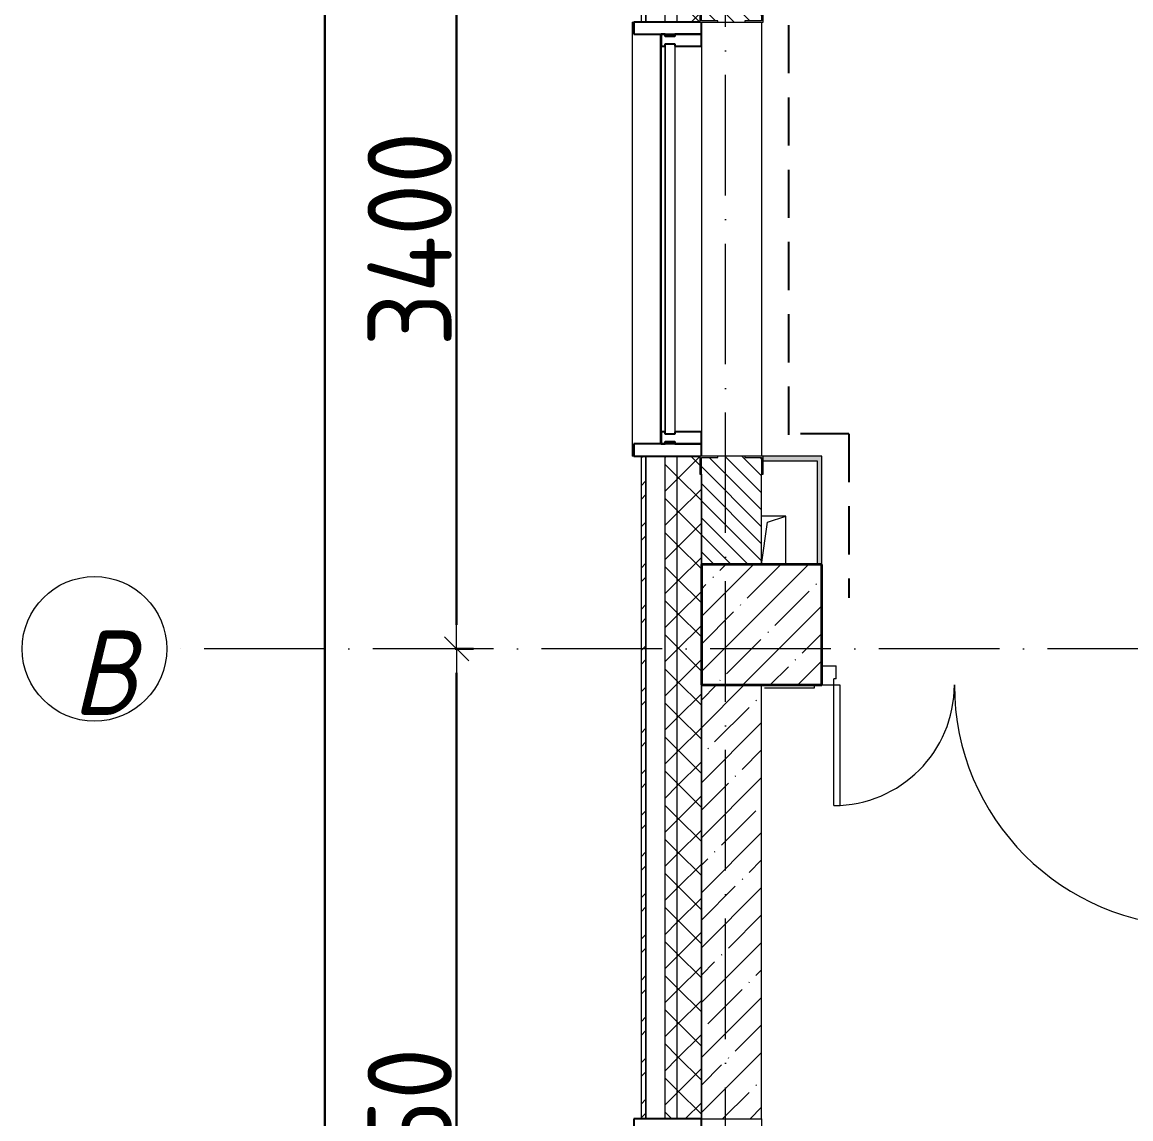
# Model space of a CAD drawing. Header units: millimetres. Extents: x -213536 to 1564669, y -45299 to 942238.
# Drawn here: x 203327 to 207928, y 218665 to 223215 of the extents above; entities that cross this region are included whole.
import ezdxf

# ---------------------------------------------------------------- set-up
doc = ezdxf.new("R2010")
doc.units = ezdxf.units.MM
for name, pattern in [('50_200_ШТРИХ_1Т_ш5_п1_п1_', [700, 500, -100, 0, -100]), ('Штрих короткий', [300, 150, -150]), ('Штриховая _2 мм - 1 мм_', [300, 200, -100])]:
    doc.linetypes.add(name, pattern=pattern)
for name, color, linetype, lineweight in [('0-1', 7, 'Continuous', 5), ('0-2', 7, 'Continuous', 9), ('Импосты витража', 7, 'Continuous', 9), ('Импосты витража-1', 7, 'Continuous', 25), ('Каркас_Импост', 7, 'Continuous', 13), ('Несущие колонны', 7, 'Continuous', 9), ('Несущие колонны-1', 7, 'Continuous', 35), ('Обобщенные модели', 7, 'Continuous', 9), ('Общие ребра', 7, 'Continuous', 9), ('Окна', 7, 'Continuous', 9), ('Оси', 7, 'Continuous', 9), ('Оси-1', 7, 'Continuous', 20), ('Оси-2', 7, '50_200_ШТРИХ_1Т_ш5_п1_п1_', 9), ('Остекление-1', 7, 'Continuous', 9), ('Открывание-1', 7, 'Continuous', 9), ('Панель', 7, 'Continuous', 13), ('Перемычка-1', 7, 'Штрих короткий', 9), ('Размеры', 7, 'Continuous', 15), ('Стены', 7, 'Continuous', 9), ('Стены-1', 7, 'Continuous', 13), ('Штриховка разреза-1', 7, 'Continuous', 9)]:
    doc.layers.add(name, color=color, linetype=linetype, lineweight=lineweight)
doc.layers.add('СТ-1_1', color=7, linetype='Штриховая _2 мм - 1 мм_', lineweight=90, true_color=0x888888)
doc.layers.add('Штриховка разреза-3', color=7, linetype='Continuous', lineweight=9, true_color=0x0080ff)
doc.layers.get('0-2').off()
doc.styles.add('ISOCPEUR_I_1', font='isocpeui.ttf', dxfattribs={"width": 0.85, "height": 2.5})
doc.styles.add('СПДС', font='isocpeur.ttf', dxfattribs={"width": 0.9})
doc.dimstyles.new('Размера А3', dxfattribs={"dimtxt": 200, "dimasz": 100, "dimexe": 70, "dimexo": 100, "dimgap": 20, "dimtad": 1, "dimdec": 0, "dimrnd": 10, "dimzin": 0, "dimdsep": 46, "dimtxsty": 'СПДС', "dimblk": 'ARROWHEAD_6', "dimcen": 1, "dimclrd": 256, "dimclre": 256, "dimclrt": 256, "dimazin": 0, "dimtfac": 1, "dimtdec": 0, "dimtmove": 2, "dimatfit": 3, "dimfxl": 1, "dimtolj": 1, "dimtzin": 0, "dimarcsym": 0})
pattern_1 = [(45, (0, 0), (-70.7107, 70.7107), []), (135, (0, 0), (-70.7107, -70.7107), [])]

# ---------------------------------------------------------------- blocks, each defined once
blk = doc.blocks.new('Проем_Дверь_Прямоугольный - 1800х2700h_оконные проемы-25805030-АИ2_02_План отделки стен 2-го этажа _Часть 2_')
at = {"layer": 'Перемычка-1'}
for p, q in [((900, 125), (-900, 125)), ((900, -125), (-900, -125))]:
    blk.add_line(p, q, dxfattribs=at)
blk = doc.blocks.new('BSC_Колонна _Прямоугольная - 500х500-V149-АИ2_02_План отделки стен 2-го этажа _Часть 2_')
at = {"layer": 'Несущие колонны'}
h = blk.add_hatch(dxfattribs=at)
h.set_pattern_fill('FP_150', color=256, style=0, pattern_type=2)
h.set_pattern_definition([(45, (-150, -7900), (-114.0493, 114.0493), []), (45, (-35.95, -7900), (-114.0493, 114.0493), [201.612, -40.322, 3.353, -36.97])])
h.paths.add_polyline_path([(-250, -250), (250, -250), (250, 250), (-250, 250)], flags=0)
at = {"layer": 'Несущие колонны-1'}
for p, q in [((250, 250), (-250, 250)), ((-250, 250), (-250, -250)), ((250, -250), (250, 250)), ((-250, -250), (250, -250))]:
    blk.add_line(p, q, dxfattribs=at)
blk = doc.blocks.new('Дверь_СКБ_2Ст_Внутренняя_ШЕР - СОШ_Д-31__Дв_1600x2100h_ЛК_Лифтовой холл _зона безопасности МГН__EIS60-26412756-АИ2_02_План отделки стен 2-го этажа _Часть 2_')
at = {"layer": 'Каркас_Импост'}
for p, q in [((-737.5, 125), (-787.5, 125)), ((-787.5, 125), (-787.5, 45)), ((-737.5, 125), (-737.5, 100)), ((-737.5, 100), (-727.5, 100)), ((-727.5, 100), (-727.5, 45)), ((752.5, 100), (762.5, 100)), ((752.5, 100), (752.5, 45)), ((812.5, 125), (762.5, 125)), ((762.5, 125), (762.5, 100)), ((812.5, 125), (812.5, 45)), ((-727.5, 45), (-787.5, 45)), ((812.5, 45), (752.5, 45))]:
    blk.add_line(p, q, dxfattribs=at)
at = {"layer": 'Открывание-1'}
for centre, radius, start, end in [((-737.5, 125), 1000, 0, 90), ((762.5, 125), 500, 90, 180)]:
    blk.add_arc(centre, radius, start, end, dxfattribs=at)
at = {"layer": 'Панель'}
for p, q in [((-737.5, 1125), (-712.5, 1125)), ((-737.5, 1125), (-737.5, 125)), ((-712.5, 125), (-712.5, 1125)), ((762.5, 625), (737.5, 625)), ((737.5, 125), (737.5, 625)), ((762.5, 625), (762.5, 125)), ((-737.5, 125), (-712.5, 125)), ((762.5, 125), (737.5, 125))]:
    blk.add_line(p, q, dxfattribs=at)
blk = doc.blocks.new('Прямоугольный импост - Откос НВФ_50х280 мм-V162-АИ2_02_План отделки стен 2-го этажа _Часть 2_')
at = {"layer": 'Импосты витража-1'}
for p, q in [((0, 130), (-50, 130)), ((-50, 130), (-50, -150)), ((0, -150), (0, 130)), ((-50, -150), (0, -150))]:
    blk.add_line(p, q, dxfattribs=at)
blk = doc.blocks.new('PNS_Панель прямоугольная1 - Нр_Стекло - 40мм-25293744-АИ2_02_План отделки стен 2-го этажа _Часть 2_')
at = {"layer": 'Остекление-1'}
for p, q in [((-800, 40), (800, 40)), ((-810, 0), (810, 0)), ((800, 0), (-800, 0))]:
    blk.add_line(p, q, dxfattribs=at)
blk = doc.blocks.new('Прямоугольный импост - Импост структурный с накладкой - 150мм-25651488-АИ2_02_План отделки стен 2-го этажа _Часть 2_')
at = {"layer": 'Импосты витража'}
for p, q in [((44650, -100), (46250, -100)), ((44650, -267), (46250, -267))]:
    blk.add_line(p, q, dxfattribs=at)
blk = doc.blocks.new('Прямоугольный импост - Импост структурный с накладкой - 150мм-25651501-АИ2_02_План отделки стен 2-го этажа _Часть 2_')
at = {"layer": 'Импосты витража-1'}
for p, q in [((-25, 0), (-25, 17)), ((-25, 17), (25, 17)), ((-15, 0), (-25, 0)), ((-15, -40), (-15, 0)), ((25, 0), (15, 0)), ((15, 0), (15, -40)), ((25, 17), (25, 0)), ((-25, -150), (-25, -40)), ((-25, -40), (-15, -40)), ((15, -40), (25, -40)), ((25, -40), (25, -150)), ((25, -150), (-25, -150))]:
    blk.add_line(p, q, dxfattribs=at)
blk = doc.blocks.new('Прямоугольный импост - Откос НВФ_50х280 мм-25995271-АИ2_02_План отделки стен 2-го этажа _Часть 2_')
at = {"layer": 'Импосты витража-1'}
for p, q in [((-50, 130), (0, 130)), ((-50, -150), (-50, 130)), ((0, 130), (0, -144)), ((0, -150), (-50, -150))]:
    blk.add_line(p, q, dxfattribs=at)
blk = doc.blocks.new('Прямоугольный импост - Откос НВФ_50х280 мм-25995273-АИ2_02_План отделки стен 2-го этажа _Часть 2_')
at = {"layer": 'Импосты витража-1'}
for p, q in [((0, 130), (-50, 130)), ((-50, 130), (-50, -150)), ((0, -144), (0, 130)), ((-50, -150), (0, -150))]:
    blk.add_line(p, q, dxfattribs=at)
blk = doc.blocks.new('Фахверк_СКБ_Уголок - 250_2700-27497298-АИ2_02_План отделки стен 2-го этажа _Часть 2_')
at = {"layer": 'Обобщенные модели'}
for p, q in [((200, 181), (125, 181)), ((125, 181), (125, 106)), ((131, 106), (131, 175)), ((131, 175), (200, 175)), ((200, 175), (200, 181)), ((125, 106), (131, 106)), ((131, -6), (125, -6)), ((125, -6), (125, -81)), ((131, -75), (131, -6)), ((125, -81), (200, -81)), ((200, -75), (131, -75)), ((200, -81), (200, -75))]:
    blk.add_line(p, q, dxfattribs=at)
blk = doc.blocks.new('AR_Отверстие прямоугольное _в плите_ - AR_Отверстие прямоугольное _в плите_-V202-АИ2_02_План отделки стен 2-го этажа _Часть 2_')
at = {"layer": 'Обобщенные модели'}
for p, q in [((50, 100), (-50, 100)), ((-25, 75), (50, 100)), ((50, -100), (50, 100)), ((-50, -100), (-25, 75))]:
    blk.add_line(p, q, dxfattribs=at)
blk = doc.blocks.new('Отлив_СКБ - Отлив витража_120_НВФ-31885689-АИ2_02_План отделки стен 2-го этажа _Часть 2_')
at = {"layer": 'Окна'}
for p, q in [((0, 113), (0, 120)), ((1800, 120), (0, 120)), ((1800, 120), (1800, 113)), ((50, 2), (1750, 2))]:
    blk.add_line(p, q, dxfattribs=at)
blk = doc.blocks.new('0125-Р-ОО-Ш2-АР-о_23_10_2024_rvt-1-АИ2_02_План отделки стен 2-го этажа _Часть 2_')
at = {"layer": 'Штриховка разреза-1'}
h = blk.add_hatch(dxfattribs=at)
h.set_pattern_fill('FP_81', color=256, style=0, pattern_type=2)
h.set_pattern_definition(pattern_1)
h.paths.add_polyline_path([(-250, -250), (-200, -250), (-200, 4050), (-250, 4050), (-250, 1416.9)], flags=0)
h.paths.add_polyline_path([(-250, 5850), (-200, 5850), (-200, 8600), (-250, 8600), (-250, 6961.2)], flags=0)
h.paths.add_polyline_path([(-200, 10400), (-200, 11335), (-250, 11335), (-250, 10400)], flags=0)
h = blk.add_hatch(dxfattribs=at)
h.set_pattern_fill('FP_81', color=256, style=0, pattern_type=2)
h.set_pattern_definition(pattern_1)
h.paths.add_polyline_path([(-200, -200), (-100, -200), (-100, 4050), (-200, 4050), (-200, 1416.9)], flags=0)
h.paths.add_polyline_path([(-100, 5850), (-100, 8525), (-106, 8525), (-106, 8600), (-200, 8600), (-200, 5850)], flags=0)
h.paths.add_polyline_path([(-200, 10400), (-106, 10400), (-106, 10475), (-100, 10475), (-100, 11335), (-200, 11335), (-200, 10657.3)], flags=0)
h = blk.add_hatch(dxfattribs=at)
h.set_pattern_fill('FP_80', color=256, style=0, pattern_type=2)
h.set_pattern_definition([(45, (0, 0), (-85.5366, 85.5366), []), (45, (57.02, 0), (-85.5366, 85.5366), [])])
h.paths.add_polyline_path([(-350, -350), (-330, -350), (-330, 4050), (-350, 4050), (-350, 1416.9)], flags=0)
h.paths.add_polyline_path([(-330, 5850), (-330, 8600), (-350, 8600), (-350, 5850)], flags=0)
h.paths.add_polyline_path([(-330, 10400), (-330, 11315), (-350, 11315), (-350, 10400)], flags=0)
h = blk.add_hatch(dxfattribs=at)
h.set_pattern_fill('FP_2', color=256, style=0, pattern_type=2)
h.set_pattern_definition([(135, (0, 0), (-35.35534, -35.35534), [])])
h.paths.add_polyline_path([(147.3, 8150), (150, 8150), (150, 8594), (81, 8594), (81, 8600), (-31, 8600), (-31, 8594), (-100, 8594), (-100, 8150)], flags=0)
h.paths.add_polyline_path([(81, 10400), (81, 10406), (150, 10406), (150, 10800), (-100, 10800), (-100, 10406), (-31, 10406), (-31, 10400)], flags=0)
h = blk.add_hatch(dxfattribs=at)
h.set_pattern_fill('FP_1', color=256, style=0, pattern_type=2)
h.set_pattern_definition([(45, (0, 0), (-114.0493, 114.0493), []), (45, (114.05, 0), (-114.0493, 114.0493), [201.612, -40.322, 3.353, -36.97])])
h.paths.add_polyline_path([(-100, -100), (150, -100), (150, 4050), (-100, 4050), (-100, 1416.9)], flags=0)
h.paths.add_polyline_path([(150, 5850), (150, 7650), (-100, 7650), (-100, 5850)], flags=0)
at = {"layer": 'Общие ребра'}
for p, q in [((-250, 10400), (-250, 11335)), ((-200, 10400), (-200, 11335)), ((-330, 10400), (-330, 11315)), ((-330, 11315), (-330, 10400)), ((-330, 5850), (-330, 8600)), ((-330, 8600), (-330, 5850)), ((-250, 5850), (-250, 8600)), ((-200, 5850), (-200, 8600)), ((-100, 8525), (-100, 8150)), ((-100, 8150), (-100, 8525)), ((-100, 7650), (-100, 5850)), ((-100, 5850), (-100, 7650))]:
    blk.add_line(p, q, dxfattribs=at)
at = {"layer": 'Стены'}
for p, q in [((150, 10400), (150, 8600)), ((150, 5850), (150, 4050))]:
    blk.add_line(p, q, dxfattribs=at)
at = {"layer": 'Стены-1'}
for p, q in [((-350, 11315), (-350, 10400)), ((-350, 10400), (-330, 10400)), ((-330, 10400), (-106, 10400)), ((-31, 10400), (81, 10400)), ((-350, 8600), (-350, 5850)), ((-330, 8600), (-350, 8600)), ((-106, 8600), (-330, 8600)), ((81, 8600), (-31, 8600)), ((150, 8150), (150, 8525)), ((150, 5850), (150, 7650)), ((-350, 5850), (-330, 5850)), ((-330, 5850), (-100, 5850)), ((-100, 5850), (150, 5850))]:
    blk.add_line(p, q, dxfattribs=at)
at = {"layer": '0-2'}
for name, p, rotation in [('Фахверк_СКБ_Уголок - 250_2700-27497298-АИ2_02_План отделки стен 2-го этажа _Часть 2_', (75, 10275), 89.99999999999991), ('Отлив_СКБ - Отлив витража_120_НВФ-31885689-АИ2_02_План отделки стен 2-го этажа _Часть 2_', (-267, 8600), 90), ('Прямоугольный импост - Откос НВФ_50х280 мм-25995273-АИ2_02_План отделки стен 2-го этажа _Часть 2_', (-250, 10400), 89.99999999999847), ('Проем_Дверь_Прямоугольный - 1800х2700h_оконные проемы-25805030-АИ2_02_План отделки стен 2-го этажа _Часть 2_', (25, 9500), 89.99999999999991), ('PNS_Панель прямоугольная1 - Нр_Стекло - 40мм-25293744-АИ2_02_План отделки стен 2-го этажа _Часть 2_', (-250, 9500), 269.9999999999985), ('Прямоугольный импост - Импост структурный с накладкой - 150мм-25651488-АИ2_02_План отделки стен 2-го этажа _Часть 2_', (0, 54950), 269.9999999999994), ('Фахверк_СКБ_Уголок - 250_2700-27497298-АИ2_02_План отделки стен 2-го этажа _Часть 2_', (-25, 8725), 269.9999999999999), ('Дверь_СКБ_2Ст_Внутренняя_ШЕР - СОШ_Д-31__Дв_1600x2100h_ЛК_Лифтовой холл _зона безопасности МГН__EIS60-26412756-АИ2_02_План отделки стен 2-го этажа _Часть 2_', (1212.5, 7775), 180), ('Прямоугольный импост - Откос НВФ_50х280 мм-V162-АИ2_02_План отделки стен 2-го этажа _Часть 2_', (-250, 5850), 89.99999999999773)]:
    blk.add_blockref(name, p, dxfattribs=dict(at, rotation=rotation))
at = {"layer": '0-2', "extrusion": (0, 0, -1), "rotation": 270.0000000000015}
for name, p in [('Прямоугольный импост - Импост структурный с накладкой - 150мм-25651501-АИ2_02_План отделки стен 2-го этажа _Часть 2_', (250, 10325)), ('Прямоугольный импост - Импост структурный с накладкой - 150мм-25651501-АИ2_02_План отделки стен 2-го этажа _Часть 2_', (250, 8675)), ('Прямоугольный импост - Откос НВФ_50х280 мм-25995271-АИ2_02_План отделки стен 2-го этажа _Часть 2_', (250, 8600))]:
    blk.add_blockref(name, p, dxfattribs=at)
at = {"layer": '0-2'}
for name, p in [('AR_Отверстие прямоугольное _в плите_ - AR_Отверстие прямоугольное _в плите_-V202-АИ2_02_План отделки стен 2-го этажа _Часть 2_', (200, 8250)), ('BSC_Колонна _Прямоугольная - 500х500-V149-АИ2_02_План отделки стен 2-го этажа _Часть 2_', (150, 7900))]:
    blk.add_blockref(name, p, dxfattribs=at)
blk = doc.blocks.new('Ось сетки - Круг_Ø6_00__ISO-2_5_0_9K_-16731441-АИ2_02_План отделки стен 2-го этажа _Часть 2_')
at = {"layer": 'Оси-1'}
blk.add_circle((0, 0), 3, dxfattribs=at)
blk = doc.blocks.new('ARROWHEAD_6')
at = {"color": 0, "linetype": 'Continuous'}
for p, q in [((-0.5, -0.5), (0.5, 0.5)), ((0, 0), (-1, 0))]:
    blk.add_line(p, q, dxfattribs=at)
blk = doc.blocks.new('*D2989')
at = {"layer": 'Defpoints', "color": 0, "transparency": 16777216}
for p in [(205024, 220615.2), (205130, 220615.2), (205024, 216465.2)]:
    blk.add_point(p, dxfattribs=at)
at = {"layer": 'Размеры', "lineweight": -2, "transparency": 16777216}
for p, q in [((205124, 220615.2), (205200, 220615.2)), ((205130, 216565.2), (205130, 220515.2)), ((205124, 216465.2), (205200, 216465.2))]:
    blk.add_line(p, q, dxfattribs=at)
at = {"layer": 'Размеры', "lineweight": -2, "transparency": 16777216, "xscale": 100, "yscale": 100, "zscale": 100}
for p, rotation in [((205130, 220615.2), 90), ((205130, 216465.2), 270)]:
    blk.add_blockref('ARROWHEAD_6', p, dxfattribs=dict(at, rotation=rotation))
at = {"layer": 'Размеры', "lineweight": 25, "transparency": 16777216, "insert": (204935, 218540.2), "char_height": 350, "width": 2.375, "attachment_point": 5, "rotation": 90, "style": 'СПДС'}
blk.add_mtext('\\A1;4150', dxfattribs=at)
blk = doc.blocks.new('*D2990')
at = {"layer": 'Defpoints', "color": 0, "transparency": 16777216}
for p in [(205024, 224015.2), (205130, 224015.2), (205024, 220615.2)]:
    blk.add_point(p, dxfattribs=at)
at = {"layer": 'Размеры', "lineweight": -2, "transparency": 16777216}
for p, q in [((205124, 224015.2), (205200, 224015.2)), ((205130, 220715.2), (205130, 223915.2)), ((205124, 220615.2), (205200, 220615.2))]:
    blk.add_line(p, q, dxfattribs=at)
at = {"layer": 'Размеры', "lineweight": -2, "transparency": 16777216, "xscale": 100, "yscale": 100, "zscale": 100}
for p, rotation in [((205130, 224015.2), 90), ((205130, 220615.2), 270)]:
    blk.add_blockref('ARROWHEAD_6', p, dxfattribs=dict(at, rotation=rotation))
at = {"layer": 'Размеры', "lineweight": 25, "transparency": 16777216, "insert": (204935, 222315.2), "char_height": 350, "width": 2.564, "attachment_point": 5, "rotation": 90, "style": 'СПДС'}
blk.add_mtext('\\A1;3400', dxfattribs=at)
blk = doc.blocks.new('*D3001')
at = {"layer": 'Defpoints', "color": 0, "transparency": 16777216}
for p in [(204477.6, 262265.2), (204583.6, 262265.2), (204477.6, 212815.2)]:
    blk.add_point(p, dxfattribs=at)
at = {"layer": 'Размеры', "lineweight": -2, "transparency": 16777216}
for p, q in [((204577.6, 262265.2), (204653.6, 262265.2)), ((204583.6, 212915.2), (204583.6, 262165.2)), ((204577.6, 212815.2), (204653.6, 212815.2))]:
    blk.add_line(p, q, dxfattribs=at)
at = {"layer": 'Размеры', "lineweight": -2, "transparency": 16777216, "xscale": 100, "yscale": 100, "zscale": 100}
for p, rotation in [((204583.6, 262265.2), 90), ((204583.6, 212815.2), 270)]:
    blk.add_blockref('ARROWHEAD_6', p, dxfattribs=dict(at, rotation=rotation))
at = {"layer": 'Размеры', "lineweight": 25, "transparency": 16777216, "insert": (204388.6, 237540.2), "char_height": 350, "width": 3.261, "attachment_point": 5, "rotation": 90, "style": 'СПДС'}
blk.add_mtext('\\A1;49450', dxfattribs=at)
blk = doc.blocks.new('Оси1')
at = {"layer": 'Оси-2'}
for p, q in [((206245.6, 210594.5), (206245.6, 264395.4)), ((297695.6, 220615.2), (203926.8, 220615.2))]:
    blk.add_line(p, q, dxfattribs=at)
at = {"layer": 'Оси-1', "xscale": 99.99999999999993, "yscale": 99.99999999999993, "zscale": 99.99999999999993, "rotation": 89.99999999999982}
blk.add_blockref('Ось сетки - Круг_Ø6_00__ISO-2_5_0_9K_-16731441-АИ2_02_План отделки стен 2-го этажа _Часть 2_', (203626.8, 220615.2), dxfattribs=at)
at = {"layer": 'Оси', "insert": (203534, 220691.3), "char_height": 350, "width": 223.671, "attachment_point": 1, "style": 'ISOCPEUR_I_1'}
blk.add_mtext('\\fISOCPEUR|b0|i1|c204|p34|;\\W.9;В', dxfattribs=at)
at = {"layer": 'Размеры', "lineweight": 25}
for base, p1, p2, picture, middle in [((204583.6, 262265.2), (204477.6, 212815.2), (204477.6, 262265.2), '*D3001', (204388.6, 237540.2)), ((205130, 224015.2), (205024, 220615.2), (205024, 224015.2), '*D2990', (204935, 222315.2)), ((205130, 220615.2), (205024, 216465.2), (205024, 220615.2), '*D2989', (204935, 218540.2))]:
    dim = blk.add_linear_dim(base=base, p1=p1, p2=p2, angle=90, dimstyle='Размера А3', override={"dimtxt": 350}, dxfattribs=at)
    dim.commit()
    dim.dimension.update_dxf_attribs({"geometry": picture, "text_midpoint": middle})

msp = doc.modelspace()

# ---------------------------------------------------------------- hatches: boundary and pattern name
at = {"layer": 'Штриховка разреза-3'}
for points in [[(206401.6, 221395.2), (206645.6, 221395.2), (206645.6, 221415.2), (206401.6, 221415.2), (206401.6, 221409.2)], [(206645.6, 220965.2), (206645.6, 221395.2), (206625.6, 221395.2), (206625.6, 220965.2)]]:
    msp.add_hatch(color=256, dxfattribs=at).paths.add_polyline_path(points, flags=0)

# ---------------------------------------------------------------- linework, layer by layer
at = {"layer": 'СТ-1_1', "lineweight": 25}
for p, q in [((206507.6, 223503.2), (206507.6, 221503.2)), ((206757.6, 221507.2), (206507.6, 221507.2)), ((206757.6, 221507.2), (206757.6, 220827.2))]:
    msp.add_line(p, q, dxfattribs=at)
at = {"layer": 'Стены-1'}
for p, q in [((206645.6, 221415.2), (206401.6, 221415.2)), ((206645.6, 220965.2), (206645.6, 221415.2)), ((206401.6, 221395.2), (206625.6, 221395.2)), ((206625.6, 221395.2), (206625.6, 220965.2)), ((206407.6, 220453.2), (206615.6, 220453.2)), ((206615.6, 220453.2), (206615.6, 220465.2))]:
    msp.add_line(p, q, dxfattribs=at)

# ---------------------------------------------------------------- block references
at = {"color": 2, "lineweight": 30}
msp.add_blockref('Оси1', (0, 0), dxfattribs=at)
at = {"layer": '0-1'}
msp.add_blockref('0125-Р-ОО-Ш2-АР-о_23_10_2024_rvt-1-АИ2_02_План отделки стен 2-го этажа _Часть 2_', (206245.6, 212815.2), dxfattribs=at)

doc.saveas('drawing.dxf')
